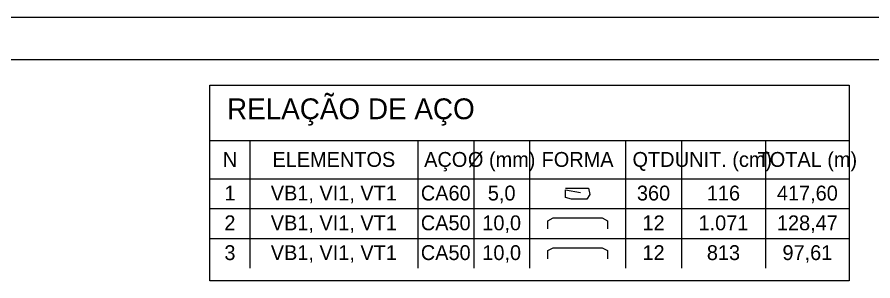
# Model space of a CAD drawing. Header units: millimetres. Extents: x 0 to 3648, y 0 to 594.
# Drawn here: x 2287.8 to 2488.5, y 532 to 594 of the extents above; entities that cross this region are included whole.
import ezdxf
from ezdxf.enums import TextEntityAlignment as Align

# ---------------------------------------------------------------- set-up
doc = ezdxf.new("R2010")
doc.units = ezdxf.units.MM
for name, color, linetype in [('ARMADURAS', 1, 'CONTINUOUS'), ('FORMAS', 7, 'CONTINUOUS'), ('MOLDURA', 7, 'CONTINUOUS'), ('SECUNDARIAS', 8, 'CONTINUOUS'), ('TEXTOS', 2, 'CONTINUOUS')]:
    doc.layers.add(name, color=color, linetype=linetype)

msp = doc.modelspace()

# ---------------------------------------------------------------- linework, layer by layer
at = {"layer": 'ARMADURAS'}
for p, q in [((2416.39005, 553.8), (2418.19544, 553.8)), ((2416.39005, 551.60337), (2416.39005, 553.40878)), ((2416.39005, 553.40878), (2419.91006, 552.8)), ((2418.19544, 553.8), (2420.00095, 553.8)), ((2420.00095, 553.8), (2421.80634, 553.8)), ((2422.11008, 552.29832), (2421.40294, 551.2)), ((2421.80634, 553.8), (2422.11008, 552.29832)), ((2417.79217, 551.2), (2416.39005, 551.60337)), ((2419.59756, 551.2), (2417.79217, 551.2)), ((2421.40294, 551.2), (2419.59756, 551.2)), ((2412.25005, 546.12), (2413.49003, 546.8)), ((2412.25005, 544.2), (2412.25005, 546.12)), ((2413.49003, 546.8), (2415.41011, 546.8)), ((2415.41011, 546.8), (2417.33005, 546.8)), ((2417.33005, 546.8), (2419.25, 546.8)), ((2419.25, 546.8), (2421.17007, 546.8)), ((2421.17007, 546.8), (2423.09002, 546.8)), ((2423.09002, 546.8), (2425.00997, 546.8)), ((2425.00997, 546.8), (2426.24995, 546.11999)), ((2426.24995, 546.11999), (2426.24995, 544.2)), ((2412.25005, 539.12), (2413.49003, 539.8)), ((2412.25005, 537.2), (2412.25005, 539.12)), ((2413.49003, 539.8), (2415.41011, 539.8)), ((2415.41011, 539.8), (2417.33005, 539.8)), ((2417.33005, 539.8), (2419.25, 539.8)), ((2419.25, 539.8), (2421.17007, 539.8)), ((2421.17007, 539.8), (2423.09002, 539.8)), ((2423.09002, 539.8), (2425.00997, 539.8)), ((2425.00997, 539.8), (2426.24995, 539.12)), ((2426.24995, 539.12), (2426.24995, 537.2))]:
    msp.add_line(p, q, dxfattribs=at)
at = {"layer": 'FORMAS'}
for p, q in [((2333, 578), (2483, 578)), ((2333, 532), (2333, 578)), ((2483, 578), (2483, 532)), ((2483, 532), (2333, 532))]:
    msp.add_line(p, q, dxfattribs=at)
at = {"layer": 'MOLDURA'}
for p, q in [((1842.00003, 594), (2683, 594)), ((1862.00003, 584), (2673, 584))]:
    msp.add_line(p, q, dxfattribs=at)
at = {"layer": 'SECUNDARIAS'}
for p, q in [((2333, 565), (2483, 565)), ((2342.375, 565), (2342.375, 535)), ((2381.75, 565), (2381.75, 535)), ((2394.875, 565), (2394.875, 535)), ((2408, 565), (2408, 535)), ((2430.5, 565), (2430.5, 535)), ((2443.625, 565), (2443.625, 535)), ((2463.3125, 565), (2463.3125, 535)), ((2333, 556), (2483, 556)), ((2333, 549), (2483, 549)), ((2333, 542), (2483, 542))]:
    msp.add_line(p, q, dxfattribs=at)

# ---------------------------------------------------------------- texts
at = {"layer": 'TEXTOS'}
msp.add_text('RELAÇÃO DE AÇO', height=4.88827, dxfattribs=at).set_placement((2337.00003, 570))
for s, p in [('N', (2337.6875, 558.8)), ('ELEMENTOS', (2362.0625, 558.8)), ('AÇO', (2388.3125, 558.8)), ('Ø (mm)', (2401.4375, 558.8)), ('FORMA', (2419.25, 558.8)), ('QTD', (2437.0625, 558.8)), ('UNIT. (cm)', (2453.46875, 558.8)), ('TOTAL (m)', (2473.15625, 558.8)), ('1', (2337.6875, 550.9)), ('VB1, VI1, VT1', (2362.0625, 550.9)), ('CA60', (2388.3125, 550.9)), ('5,0', (2401.4375, 550.9)), ('360', (2437.0625, 550.9)), ('116', (2453.46875, 550.9)), ('417,60', (2473.15625, 550.9)), ('2', (2337.6875, 543.9)), ('VB1, VI1, VT1', (2362.0625, 543.9)), ('CA50', (2388.3125, 543.9)), ('10,0', (2401.4375, 543.9)), ('12', (2437.0625, 543.9)), ('1.071', (2453.46875, 543.9)), ('128,47', (2473.15625, 543.9)), ('3', (2337.6875, 536.9)), ('VB1, VI1, VT1', (2362.0625, 536.9)), ('CA50', (2388.3125, 536.9)), ('10,0', (2401.4375, 536.9)), ('12', (2437.0625, 536.9)), ('813', (2453.46875, 536.9)), ('97,61', (2473.15625, 536.9))]:
    msp.add_text(s, height=3.49162, dxfattribs=at).set_placement(p, align=Align.CENTER)

doc.saveas('drawing.dxf')
